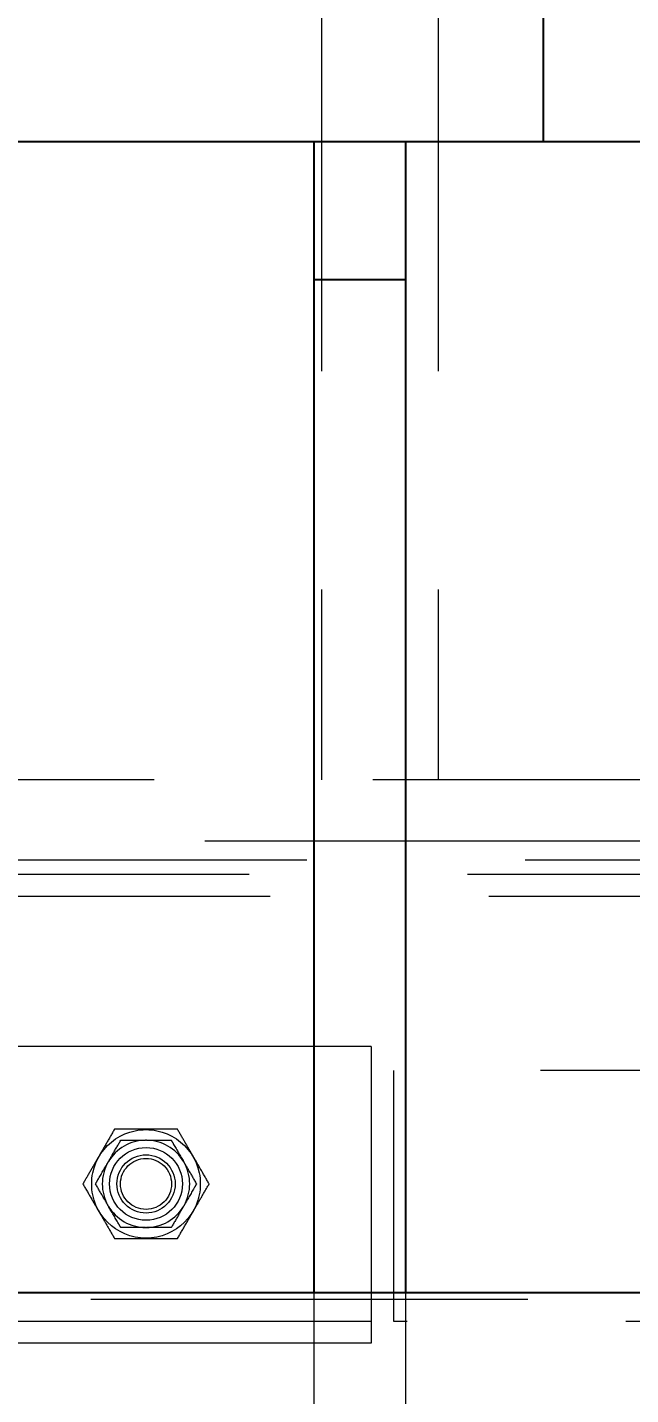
# Model space of a CAD drawing. Header units: millimetres. Extents: x 1293 to 41893, y 1011 to 26911.
# Drawn here: x 11775.5 to 11863.1, y 6409 to 6607.8 of the extents above; entities that cross this region are included whole.
import ezdxf

# ---------------------------------------------------------------- set-up
doc = ezdxf.new("R2010")
doc.units = ezdxf.units.MM
doc.header["$LTSCALE"] = 50
doc.linetypes.add('HIDDEN', pattern=[1.905, 1.27, -0.635])
doc.layers.add('CAPA_1', color=7, linetype='Continuous')
doc.layers.add('MAQUINAS', color=11, linetype='Continuous')
doc.styles.add('SLDTEXTSTYLE0', font='TXT', dxfattribs={"width": 0.75})
doc.dimstyles.new('SLDDIMSTYLE0', dxfattribs={"dimtxt": 100, "dimasz": 100, "dimexe": 0, "dimexo": 0.0625, "dimgap": 25, "dimtad": 2, "dimdec": 0, "dimlfac": 1.5, "dimrnd": 1e-09, "dimzin": 12, "dimdsep": 46, "dimtxsty": 'SLDTEXTSTYLE0', "dimsah": 1, "dimcen": 0.09, "dimadec": 0, "dimazin": 3, "dimtfac": 1, "dimtdec": 0, "dimtofl": 0, "dimtmove": 0, "dimatfit": 3, "dimfxl": 1, "dimfrac": 2, "dimtolj": 1, "dimtzin": 12, "dimarcsym": 0})

# ---------------------------------------------------------------- blocks, each defined once
blk = doc.blocks.new('_D_5')
at = {"layer": 'CAPA_1', "transparency": 16777216}
for p, q in [((11574.4, 7831.18), (17588.06, 7831.18)), ((17538.06, 7831.18), (17538.06, 4708.49)), ((16485.16, 4708.49), (17588.06, 4708.49))]:
    blk.add_line(p, q, dxfattribs=at)
for points in [[(17538.06, 7831.18), (17522.68, 7731.18), (17553.45, 7731.18)], [(17538.06, 4708.49), (17553.45, 4808.49), (17522.68, 4808.49)]]:
    blk.add_solid(points, dxfattribs=at)
at = {"layer": 'CAPA_1', "transparency": 16777216, "insert": (17409.15, 6122.06), "char_height": 100, "attachment_point": 1, "rotation": 90, "style": 'SLDTEXTSTYLE0'}
blk.add_mtext('4684', dxfattribs=at)
blk = doc.blocks.new('_D_15')
at = {"layer": 'CAPA_1', "transparency": 16777216}
for p, q in [((6530.12, 8742.38), (6530.12, 9415.65)), ((16745.16, 6492), (16745.16, 9415.65)), ((6530.12, 9365.65), (16745.16, 9365.65))]:
    blk.add_line(p, q, dxfattribs=at)
for points in [[(6530.12, 9365.65), (6630.12, 9350.26), (6630.12, 9381.03)], [(16745.16, 9365.65), (16645.16, 9381.03), (16645.16, 9350.26)]]:
    blk.add_solid(points, dxfattribs=at)
at = {"layer": 'CAPA_1', "transparency": 16777216, "insert": (11452.92, 9494.55), "char_height": 100, "attachment_point": 1, "style": 'SLDTEXTSTYLE0'}
blk.add_mtext('15323', dxfattribs=at)

msp = doc.modelspace()

# ---------------------------------------------------------------- linework, layer by layer
at = {"color": 1, "linetype": 'HIDDEN', "lineweight": 18}
for p, q in [((11818.2054871, 6716.5855382), (11818.2054871, 6498.3855382)), ((11835.1388204, 6716.5855382), (11835.1388204, 6498.3855382)), ((11984.4054871, 6498.3855382), (11668.9388204, 6498.3855382)), ((11960.0054871, 6489.4522048), (11693.3388204, 6489.4522048)), ((11657.2971537, 6486.7438715), (11996.0471537, 6486.7438715)), ((11998.1638204, 6484.6272048), (11655.1804871, 6484.6272048)), ((11652.0054871, 6481.4522048), (12001.3388204, 6481.4522048)), ((11825.3888993, 6459.6105382), (11160.0054871, 6459.6105382)), ((11825.3888993, 6459.6105382), (11825.3888993, 6416.4355382)), ((12199.2558603, 6456.1188715), (11828.7222326, 6456.1188715)), ((11828.7222326, 6419.6105382), (11828.7222326, 6456.1188715)), ((11792.7494582, 6445.9605382), (11792.6449282, 6445.9605382)), ((11787.2240644, 6442.830801), (11787.1717994, 6442.7402754)), ((11798.222587, 6442.7402754), (11798.170322, 6442.830801)), ((11787.1717994, 6436.480801), (11787.2240644, 6436.3902754)), ((11798.170322, 6436.3902754), (11798.222587, 6436.480801)), ((11792.6449282, 6433.2605382), (11792.7494582, 6433.2605382)), ((13753.1804871, 6422.7855382), (11114.4971537, 6422.7855382)), ((11825.3888993, 6419.6105382), (11160.0054871, 6419.6105382)), ((12497.3888993, 6419.6105382), (11828.7222326, 6419.6105382)), ((11825.3888993, 6416.4355382), (11160.0054871, 6416.4355382))]:
    msp.add_line(p, q, dxfattribs=at)
at = {"color": 7, "linetype": 'Continuous', "lineweight": 25}
msp.add_line((11730.6958163, 6423.7929069), (13055.031483, 6423.7929069), dxfattribs=at)
at = {"color": 1, "linetype": 'HIDDEN', "lineweight": 18}
for radius in [7.8901787, 5.2916667, 4.2333333, 3.7041667]:
    msp.add_circle((11792.6971932, 6439.6105382), radius, dxfattribs=at)
for start, end in [(90.471574246, 149.528425754), (30.471574246, 89.528425754), (150.471574246, 209.528425754), (330.471574246, 29.528425754), (210.471574246, 269.528425754), (270.471574246, 329.528425754)]:
    msp.add_arc((11792.6971932, 6439.6105382), 6.3502151, start, end, dxfattribs=at)
for points, knots in [([(11788.1184347, 6447.5480382), (11787.7202328, 6446.8595226), (11786.9151891, 6445.467553), (11785.7219596, 6443.4043862), (11784.5808325, 6441.4313076), (11783.8809465, 6440.2211619), (11783.5277932, 6439.6105382)], [0, 0, 0, 0, 0.26443357096, 0.53460449255, 0.76516750469, 1, 1, 1, 1]), ([(11797.2759516, 6447.5480382), (11796.8931185, 6447.5480382), (11795.7633484, 6447.5480382), (11793.8180367, 6447.5480382), (11791.0996322, 6447.5480382), (11789.2224422, 6447.5480382), (11788.1184347, 6447.5480382)], [0, 0, 0, 0, 0.1281443788, 0.3781639842, 0.6342876167, 1, 1, 1, 1]), ([(11801.8665932, 6439.6105382), (11801.4681959, 6440.2993914), (11800.6627713, 6441.6920197), (11799.469344, 6443.7555285), (11798.3283949, 6445.7282993), (11797.628907, 6446.9377566), (11797.2759516, 6447.5480382)], [0, 0, 0, 0, 0.26460371574, 0.53493927979, 0.76533444477, 1, 1, 1, 1]), ([(11787.2240644, 6442.830801), (11787.4291827, 6443.1860764), (11788.0411251, 6444.2459917), (11788.6357246, 6445.2758682), (11789.031019, 6445.9605382)], [0, 0, 0, 0, 0.3351922062, 1, 1, 1, 1]), ([(11789.031019, 6445.9605382), (11789.4556928, 6445.9605382), (11790.636671, 6445.9605382), (11791.8609157, 6445.9605382), (11792.6449282, 6445.9605382)], [0, 0, 0, 0, 0.3595950484, 1, 1, 1, 1]), ([(11792.7494582, 6445.9605382), (11793.3733588, 6445.9605382), (11794.5978468, 6445.9605382), (11795.782378, 6445.9605382), (11796.3633674, 6445.9605382)], [0, 0, 0, 0, 0.5095195514, 1, 1, 1, 1]), ([(11796.3633674, 6445.9605382), (11796.4776168, 6445.7626523), (11797.0658888, 6444.7437353), (11797.6774961, 6443.6844004), (11798.170322, 6442.830801)], [0, 0, 0, 0, 0.19421196006, 1, 1, 1, 1]), ([(11785.3648447, 6439.6105382), (11785.4790942, 6439.808424), (11786.0673662, 6440.827341), (11786.6789735, 6441.8866759), (11787.1717994, 6442.7402754)], [0, 0, 0, 0, 0.1942119601, 1, 1, 1, 1]), ([(11798.222587, 6442.7402754), (11798.4277053, 6442.385), (11799.0396477, 6441.3250846), (11799.6342472, 6440.2952081), (11800.0295416, 6439.6105382)], [0, 0, 0, 0, 0.3351922062, 1, 1, 1, 1]), ([(11783.5277932, 6439.6105382), (11783.9261904, 6438.921685), (11784.731615, 6437.5290566), (11785.9250423, 6435.4655478), (11787.0659914, 6433.492777), (11787.7654793, 6432.2833197), (11788.1184347, 6431.6730382)], [0, 0, 0, 0, 0.26460371574, 0.53493927979, 0.76533444477, 1, 1, 1, 1]), ([(11787.1717994, 6436.480801), (11786.966681, 6436.8360764), (11786.3547386, 6437.8959917), (11785.7601391, 6438.9258682), (11785.3648447, 6439.6105382)], [0, 0, 0, 0, 0.3351922062, 1, 1, 1, 1]), ([(11797.2759516, 6431.6730382), (11797.6741536, 6432.3615537), (11798.4791972, 6433.7535234), (11799.6724267, 6435.8166902), (11800.8135538, 6437.7897688), (11801.5134398, 6438.9999145), (11801.8665932, 6439.6105382)], [0, 0, 0, 0, 0.264433571, 0.5346044925, 0.7651675047, 1, 1, 1, 1]), ([(11800.0295416, 6439.6105382), (11799.9152921, 6439.4126523), (11799.3270201, 6438.3937353), (11798.7154128, 6437.3344004), (11798.222587, 6436.480801)], [0, 0, 0, 0, 0.1942119601, 1, 1, 1, 1]), ([(11789.031019, 6433.2605382), (11788.9167695, 6433.458424), (11788.3284975, 6434.477341), (11787.7168902, 6435.5366759), (11787.2240644, 6436.3902754)], [0, 0, 0, 0, 0.1942119601, 1, 1, 1, 1]), ([(11798.170322, 6436.3902754), (11797.9652037, 6436.035), (11797.3532612, 6434.9750846), (11796.7586617, 6433.9452081), (11796.3633674, 6433.2605382)], [0, 0, 0, 0, 0.3351922062, 1, 1, 1, 1]), ([(11792.6449282, 6433.2605382), (11792.0210276, 6433.2605382), (11790.7965395, 6433.2605382), (11789.6120083, 6433.2605382), (11789.031019, 6433.2605382)], [0, 0, 0, 0, 0.5095195514, 1, 1, 1, 1]), ([(11796.3633674, 6433.2605382), (11795.9386935, 6433.2605382), (11794.7577154, 6433.2605382), (11793.5334706, 6433.2605382), (11792.7494582, 6433.2605382)], [0, 0, 0, 0, 0.3595950484, 1, 1, 1, 1]), ([(11788.1184347, 6431.6730382), (11789.222445, 6431.6730382), (11791.0802659, 6431.6730382), (11793.7977641, 6431.6730382), (11795.7441875, 6431.6730382), (11796.8931246, 6431.6730382), (11797.2759516, 6431.6730382)], [0, 0, 0, 0, 0.3657108626, 0.6154157302, 0.871856154, 1, 1, 1, 1])]:
    msp.add_open_spline(points, degree=3, knots=knots, dxfattribs=at)
at = {"layer": 'MAQUINAS', "linetype": 'Continuous', "lineweight": 25}
for p, q in [((11850.3934895, 6611.1769069), (11850.3934895, 6591.1769069)), ((12177.0601733, 6591.1769069), (11730.6958163, 6591.1769069)), ((11817.0601562, 6591.1769069), (11817.0601562, 6423.7929069)), ((11830.3934895, 6591.1769069), (11830.3934895, 6423.7929069)), ((11817.0601562, 6571.1769069), (11830.3934895, 6571.1769069))]:
    msp.add_line(p, q, dxfattribs=at)
at = {"layer": 'MAQUINAS', "linetype": 'HIDDEN', "lineweight": 18}
for p, q in [((11817.0601562, 6423.7929069), (11817.0601562, 6384.5102403)), ((11830.3934895, 6423.7929069), (11830.3934895, 6384.5102403))]:
    msp.add_line(p, q, dxfattribs=at)

# ---------------------------------------------------------------- dimensions: what is measured, and where the dimension line sits
at = {"layer": 'CAPA_1'}
dim = msp.add_linear_dim(base=(16745.1618891, 9365.6463094), p1=(6530.1246702, 8678.8772747), p2=(16745.1618891, 6428.5014528), dimstyle='SLDDIMSTYLE0', dxfattribs=at)
dim.commit()
dim.dimension.update_dxf_attribs({"geometry": '_D_15', "text_midpoint": (11637.6432797, 9365.6463094), "dimtype": 160})
dim = msp.add_linear_dim(base=(17538.0605071, 4708.4929069), p1=(11510.8968592, 7831.1769069), p2=(16421.6646746, 4708.4929069), angle=90, dimstyle='SLDDIMSTYLE0', dxfattribs=at)
dim.commit()
dim.dimension.update_dxf_attribs({"geometry": '_D_5', "text_midpoint": (17538.0605071, 6269.8349069), "dimtype": 160})

doc.saveas('drawing.dxf')
